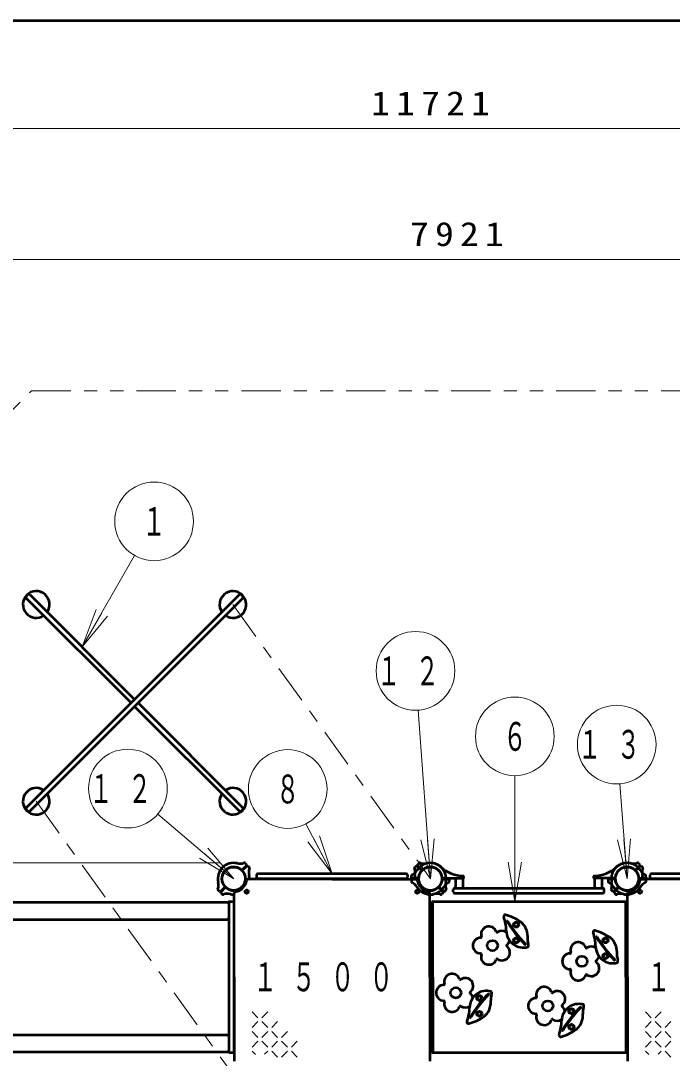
# Model space of a CAD drawing. Units: millimetres on the paper, scale 1:50. Extents: x -385 to 0, y -594 to 267.
# Drawn here: x -244.8 to -195.2, y 187.9 to 267 of the extents above; entities that cross this region are included whole.
import ezdxf
from ezdxf.enums import TextEntityAlignment as Align

# ---------------------------------------------------------------- set-up
doc = ezdxf.new("R2010")
doc.units = ezdxf.units.MM
doc.linetypes.add('USER2', pattern=[6, 3, -1, 1, -1])
doc.linetypes.add('USER3', pattern=[8, 3, -1, 1, -1, 1, -1])
doc.layers.add('LY_1', color=140, linetype='Continuous', lineweight=50)
doc.styles.add('ＭＳ ゴシック', font='')
doc.styles.get('ＭＳ ゴシック').set_extended_font_data('MS Gothic')

msp = doc.modelspace()

# ---------------------------------------------------------------- linework, layer by layer
at = {"layer": 'LY_1', "color": 7}
msp.add_line((0, 267), (-385, 267), dxfattribs=at)
at = {"layer": 'LY_1', "color": 7, "lineweight": 13}
for p, q in [((-330.985, 258.797), (-96.555, 258.797)), ((-290.985, 248.797), (-132.555, 248.797)), ((-240.155, 219.26), (-236.163, 226.233)), ((-240.155, 219.26), (-239.099, 222.112)), ((-240.155, 219.26), (-238.665, 221.864)), ((-238.231, 221.615), (-240.155, 219.26)), ((-213.605, 201.596), (-214.525, 214.447)), ((-207.159, 199.846), (-207.159, 209.446)), ((-198.605, 201.596), (-199.163, 208.828)), ((-228.605, 201.596), (-234.389, 206.521)), ((-221.105, 201.976), (-223.091, 205.773)), ((-222.053, 204.866), (-221.105, 201.976)), ((-221.105, 201.976), (-222.939, 204.403)), ((-221.105, 201.976), (-222.496, 204.635)), ((-213.605, 201.596), (-214.318, 204.553)), ((-213.605, 201.596), (-213.819, 204.589)), ((-213.321, 204.624), (-213.605, 201.596)), ((-198.605, 201.596), (-199.334, 204.549)), ((-198.605, 201.596), (-198.836, 204.588)), ((-198.337, 204.626), (-198.605, 201.596)), ((-228.605, 201.596), (-230.889, 203.541)), ((-230.565, 203.922), (-228.605, 201.596)), ((-229.605, 202.796), (-341.985, 202.796)), ((-229.605, 202.796), (-341.985, 202.796)), ((-228.605, 201.596), (-231.214, 203.16)), ((-207.159, 199.846), (-207.659, 202.846)), ((-206.659, 202.846), (-207.159, 199.846)), ((-207.159, 199.846), (-207.159, 202.846)), ((-228.985, 199.696), (-228.985, 188.496)), ((-226.753, 190.999), (-227.203, 191.449)), ((-226.003, 191.449), (-226.453, 190.999)), ((-196.753, 190.999), (-197.203, 191.449)), ((-196.003, 191.449), (-196.453, 190.999)), ((-226.753, 190.699), (-227.203, 190.249)), ((-226.003, 190.249), (-226.453, 190.699)), ((-225.253, 190.699), (-225.703, 190.249)), ((-196.753, 190.699), (-197.203, 190.249)), ((-196.003, 190.249), (-196.453, 190.699)), ((-195.253, 190.699), (-195.703, 190.249)), ((-226.753, 189.499), (-227.203, 189.949)), ((-226.003, 189.949), (-226.453, 189.499)), ((-225.253, 189.499), (-225.703, 189.949)), ((-224.503, 189.949), (-224.953, 189.499)), ((-196.753, 189.499), (-197.203, 189.949)), ((-196.003, 189.949), (-196.453, 189.499)), ((-195.253, 189.499), (-195.703, 189.949)), ((-226.753, 189.199), (-227.203, 188.749)), ((-226.003, 188.749), (-226.453, 189.199)), ((-225.253, 189.199), (-225.703, 188.749)), ((-224.503, 188.749), (-224.953, 189.199)), ((-223.753, 189.199), (-224.203, 188.749)), ((-196.753, 189.199), (-197.203, 188.749)), ((-196.003, 188.749), (-196.453, 189.199)), ((-195.253, 189.199), (-195.703, 188.749)), ((-226.936, 188.181), (-227.203, 188.449)), ((-226.003, 188.449), (-226.242, 188.209)), ((-225.253, 187.999), (-225.703, 188.449)), ((-224.503, 188.449), (-224.953, 187.999)), ((-223.753, 187.999), (-224.203, 188.449)), ((-196.936, 188.181), (-197.203, 188.449)), ((-196.003, 188.449), (-196.242, 188.209)), ((-195.253, 187.999), (-195.703, 188.449))]:
    msp.add_line(p, q, dxfattribs=at)
at = {"layer": 'LY_1', "color": 7, "linetype": 'USER3', "lineweight": 13}
for p, q in [((-247.014, 235.796), (-244.013, 238.797)), ((-244.013, 238.797), (-138.197, 238.797))]:
    msp.add_line(p, q, dxfattribs=at)
at = {"layer": 'LY_1'}
for p, q in [((-244.419, 223.128), (-244.292, 223.255)), ((-244.419, 207.006), (-228.17, 223.255)), ((-244.151, 223.255), (-236.16, 215.265)), ((-228.029, 223.255), (-227.901, 223.128)), ((-244.419, 222.987), (-236.429, 214.996)), ((-244.151, 206.737), (-227.901, 222.987)), ((-236.16, 214.728), (-228.17, 206.737)), ((-235.892, 214.996), (-227.901, 207.006)), ((-244.292, 206.737), (-244.419, 206.865)), ((-227.901, 206.865), (-228.029, 206.737)), ((-229.3, 202.575), (-229.303, 202.577)), ((-227.963, 202.28), (-227.63, 202.614)), ((-227.921, 202.238), (-227.588, 202.571)), ((-227.631, 202.671), (-227.746, 202.778)), ((-227.53, 202.57), (-227.423, 202.455)), ((-214.68, 202.57), (-214.787, 202.455)), ((-214.289, 202.238), (-214.622, 202.571)), ((-214.247, 202.28), (-214.58, 202.614)), ((-214.579, 202.671), (-214.464, 202.778)), ((-212.91, 202.575), (-212.908, 202.577)), ((-199.3, 202.575), (-199.303, 202.577)), ((-197.963, 202.28), (-197.63, 202.614)), ((-197.921, 202.238), (-197.588, 202.571)), ((-197.631, 202.671), (-197.746, 202.778)), ((-197.53, 202.57), (-197.423, 202.455)), ((-229.583, 202.292), (-229.585, 202.294)), ((-226.855, 201.876), (-226.855, 201.696)), ((-215.455, 201.976), (-226.755, 201.976)), ((-215.355, 201.876), (-215.355, 201.696)), ((-215.054, 201.668), (-215.049, 201.813)), ((-212.627, 202.292), (-212.625, 202.294)), ((-211.056, 201.669), (-211.062, 201.773)), ((-201.154, 201.669), (-201.148, 201.773)), ((-199.583, 202.292), (-199.585, 202.294)), ((-197.157, 201.668), (-197.162, 201.813)), ((-196.855, 201.876), (-196.855, 201.696)), ((-185.455, 201.976), (-196.755, 201.976)), ((-229.289, 200.955), (-229.622, 200.622)), ((-229.247, 200.912), (-229.58, 200.579)), ((-221.105, 201.566), (-227.513, 201.566)), ((-215.455, 201.596), (-226.755, 201.596)), ((-221.105, 201.566), (-214.697, 201.566)), ((-215.054, 201.525), (-215.048, 201.368)), ((-214.543, 201.626), (-215.014, 201.626)), ((-214.543, 201.566), (-215.014, 201.566)), ((-212.963, 200.912), (-212.63, 200.579)), ((-212.921, 200.955), (-212.588, 200.622)), ((-212.668, 201.626), (-211.096, 201.626)), ((-212.668, 201.566), (-212.197, 201.566)), ((-212.157, 201.525), (-212.162, 201.38)), ((-211.677, 201.626), (-211.677, 200.866)), ((-211.133, 201.626), (-211.133, 200.866)), ((-199.543, 201.626), (-201.114, 201.626)), ((-201.077, 201.626), (-201.077, 200.866)), ((-200.533, 201.626), (-200.533, 200.866)), ((-200.054, 201.525), (-200.049, 201.38)), ((-199.543, 201.566), (-200.014, 201.566)), ((-199.289, 200.955), (-199.622, 200.622)), ((-199.247, 200.912), (-199.58, 200.579)), ((-197.668, 201.626), (-197.197, 201.626)), ((-197.668, 201.566), (-197.197, 201.566)), ((-191.105, 201.566), (-197.513, 201.566)), ((-197.157, 201.525), (-197.162, 201.368)), ((-185.455, 201.596), (-196.755, 201.596)), ((-229.68, 200.623), (-229.779, 200.729)), ((-229.579, 200.522), (-229.472, 200.422)), ((-228.575, 194.096), (-228.575, 200.504)), ((-213.805, 200.413), (-213.805, 200.41)), ((-213.635, 194.096), (-213.635, 200.504)), ((-213.405, 200.413), (-213.405, 200.41)), ((-212.631, 200.522), (-212.738, 200.422)), ((-212.53, 200.623), (-212.431, 200.729)), ((-211.855, 200.586), (-211.855, 200.766)), ((-211.755, 200.866), (-200.455, 200.866)), ((-211.755, 200.486), (-200.455, 200.486)), ((-200.355, 200.586), (-200.355, 200.766)), ((-199.68, 200.623), (-199.779, 200.729)), ((-199.579, 200.522), (-199.472, 200.422)), ((-198.805, 200.413), (-198.805, 200.41)), ((-198.575, 194.096), (-198.575, 200.504)), ((-198.405, 200.413), (-198.405, 200.41)), ((-290.335, 199.796), (-229.085, 199.796)), ((-228.985, 199.786), (-228.985, 188.406)), ((-228.925, 199.846), (-228.665, 199.846)), ((-228.605, 199.786), (-228.605, 188.406)), ((-213.605, 199.746), (-213.515, 199.746)), ((-213.605, 194.096), (-213.605, 199.746)), ((-213.515, 194.096), (-213.515, 199.746)), ((-213.501, 194.096), (-213.501, 199.846)), ((-213.501, 199.846), (-198.556, 199.846)), ((-213.408, 194.096), (-213.408, 199.846)), ((-198.695, 199.846), (-198.605, 199.846)), ((-198.605, 199.746), (-198.695, 199.746)), ((-198.695, 194.096), (-198.695, 199.746)), ((-198.605, 194.096), (-198.605, 199.746)), ((-198.556, 194.096), (-198.556, 199.846)), ((-290.335, 198.496), (-229.085, 198.496)), ((-228.575, 194.096), (-228.575, 187.689)), ((-213.635, 194.096), (-213.635, 187.689)), ((-213.605, 194.096), (-213.605, 188.446)), ((-213.515, 194.096), (-213.515, 188.446)), ((-213.501, 194.096), (-213.501, 188.346)), ((-213.408, 194.096), (-213.408, 188.346)), ((-198.695, 194.096), (-198.695, 188.446)), ((-198.605, 194.096), (-198.605, 188.446)), ((-198.575, 194.096), (-198.575, 187.689)), ((-198.556, 194.096), (-198.556, 188.346)), ((-290.335, 189.696), (-229.085, 189.696)), ((-290.335, 188.396), (-229.085, 188.396)), ((-228.925, 188.346), (-228.665, 188.346)), ((-213.605, 188.446), (-213.515, 188.446)), ((-213.501, 188.346), (-198.556, 188.346)), ((-198.695, 188.346), (-198.605, 188.346))]:
    msp.add_line(p, q, dxfattribs=at)
at = {"layer": 'LY_1', "color": 7, "linetype": 'USER2', "lineweight": 13}
for p, q in [((-228.66, 222.496), (-213.605, 201.596)), ((-243.66, 207.496), (-228.605, 186.596))]:
    msp.add_line(p, q, dxfattribs=at)
at = {"layer": 'LY_1', "color": 7, "lineweight": 13}
for centre in [(-234.672, 228.837), (-214.739, 217.439), (-207.159, 212.446), (-199.394, 211.819), (-236.674, 208.466), (-224.482, 208.432)]:
    msp.add_circle(centre, 3, dxfattribs=at)
at = {"layer": 'LY_1'}
for centre, radius in [((-228.605, 201.596), 0.891), ((-213.605, 201.596), 0.891), ((-198.605, 201.596), 0.891), ((-227.615, 200.606), 0.13), ((-214.595, 200.606), 0.13), ((-197.615, 200.606), 0.13), ((-207.065, 198.096), 0.2), ((-207.065, 198.096), 0.16), ((-207.065, 196.896), 0.2), ((-207.065, 196.896), 0.16), ((-200.247, 196.896), 0.2), ((-200.247, 196.896), 0.16), ((-208.865, 196.496), 0.4), ((-202.047, 195.296), 0.4), ((-200.247, 195.696), 0.2), ((-200.247, 195.696), 0.16), ((-211.665, 192.896), 0.4), ((-209.865, 192.496), 0.2), ((-209.865, 192.496), 0.16), ((-204.647, 191.896), 0.4), ((-209.865, 191.296), 0.2), ((-209.865, 191.296), 0.16), ((-202.847, 191.496), 0.2), ((-202.847, 191.496), 0.16), ((-202.847, 190.296), 0.2), ((-202.847, 190.296), 0.16)]:
    msp.add_circle(centre, radius, dxfattribs=at)
for centre, radius, start, end in [((-243.66, 222.496), 1.016, 325.77822, 304.22178), ((-244.349, 223.057), 0.1, 135, 225), ((-244.221, 223.185), 0.1, 45, 135), ((-228.66, 222.496), 1.016, 235.77822, 214.22178), ((-228.099, 223.185), 0.1, 45, 135), ((-227.972, 223.057), 0.1, 315, 45), ((-243.66, 207.496), 1.016, 55.77822, 34.22178), ((-228.66, 207.496), 1.016, 145.77822, 124.22178), ((-244.349, 206.935), 0.1, 135, 225), ((-244.221, 206.808), 0.1, 225, 315), ((-228.099, 206.808), 0.1, 225, 315), ((-227.972, 206.935), 0.1, 315, 45), ((-228.605, 201.596), 1.22, 126.37307, 135), ((-228.605, 201.596), 1.2, 77.72719, 135), ((-229.317, 202.563), 0.02, 45, 126.37307), ((-228.605, 201.596), 0.9, 49.27066, 135), ((-228.137, 203.746), 1, 257.72719, 287.54116), ((-227.806, 202.697), 0.1, 47, 107.54116), ((-227.659, 202.642), 0.04, 315, 47), ((-227.56, 202.543), 0.04, 43, 135), ((-214.651, 202.543), 0.04, 45, 137), ((-213.605, 201.596), 1.2, 90, 147.27281), ((-214.552, 202.642), 0.04, 133, 225), ((-213.605, 201.596), 0.9, 90, 175.72934), ((-214.404, 202.697), 0.1, 72.45884, 133), ((-214.073, 203.746), 1, 252.45884, 282.27281), ((-213.605, 201.596), 0.9, 45, 130.72934), ((-213.605, 201.596), 1.2, 45, 102.27281), ((-213.605, 201.596), 1.2, 47.78276, 90), ((-213.605, 201.596), 0.9, 4.27066, 90), ((-212.893, 202.563), 0.02, 53.62693, 135), ((-213.605, 201.596), 1.22, 45, 53.62693), ((-211.052, 204.411), 2.6, 227.78276, 268.91585), ((-201.159, 204.411), 2.6, 271.08415, 312.21724), ((-198.605, 201.596), 0.9, 90, 175.72934), ((-198.605, 201.596), 1.22, 126.37307, 135), ((-198.605, 201.596), 1.2, 77.72719, 135), ((-198.605, 201.596), 1.2, 90, 132.21724), ((-199.317, 202.563), 0.02, 45, 126.37307), ((-198.605, 201.596), 0.9, 49.27066, 135), ((-198.605, 201.596), 1.2, 32.7272, 90), ((-198.605, 201.596), 0.9, 4.27066, 90), ((-198.137, 203.746), 1, 257.72719, 287.54116), ((-197.806, 202.697), 0.1, 47, 107.54116), ((-197.659, 202.642), 0.04, 315, 47), ((-197.56, 202.543), 0.04, 43, 135), ((-228.605, 201.596), 1.2, 135, 192.27281), ((-229.571, 202.308), 0.02, 143.62693, 225), ((-228.605, 201.596), 1.22, 135, 143.62693), ((-228.605, 201.596), 0.9, 135, 220.72934), ((-227.992, 202.309), 0.04, 229.27066, 315), ((-228.605, 201.596), 0.9, 315, 40.72934), ((-227.893, 202.21), 0.04, 135, 220.72934), ((-226.455, 202.064), 1, 162.45884, 192.27281), ((-228.605, 201.596), 1.2, 358.56746, 12.27281), ((-227.504, 202.396), 0.1, 342.45884, 43), ((-226.755, 201.876), 0.1, 90, 180), ((-226.755, 201.696), 0.1, 180, 270), ((-215.455, 201.876), 0.1, 0, 90), ((-215.455, 201.696), 0.1, 270, 0), ((-214.949, 201.81), 0.1, 117.45884, 178), ((-214.949, 201.81), 0.1, 117.45884, 178), ((-215.456, 202.786), 1, 297.45884, 327.27281), ((-214.706, 202.396), 0.1, 137, 197.54116), ((-213.605, 201.596), 1.2, 167.72719, 181.43254), ((-215.755, 202.064), 1, 347.72719, 17.54116), ((-213.605, 201.596), 0.9, 139.27066, 225), ((-214.317, 202.21), 0.04, 319.27066, 45), ((-214.218, 202.309), 0.04, 225, 310.72934), ((-213.605, 201.596), 0.9, 319.27066, 45), ((-213.605, 201.596), 1.2, 347.72719, 45), ((-213.605, 201.596), 1.22, 36.37307, 45), ((-212.639, 202.308), 0.02, 315, 36.37307), ((-211.102, 201.771), 0.04, 3, 88.91585), ((-201.109, 201.771), 0.04, 91.08415, 177), ((-198.605, 201.596), 1.2, 135, 192.27281), ((-199.571, 202.308), 0.02, 143.62693, 225), ((-198.605, 201.596), 1.22, 135, 143.62693), ((-198.605, 201.596), 0.9, 135, 220.72934), ((-197.992, 202.309), 0.04, 229.27066, 315), ((-198.605, 201.596), 0.9, 315, 40.72934), ((-197.893, 202.21), 0.04, 135, 220.72934), ((-196.754, 202.786), 1, 212.72719, 242.54116), ((-196.455, 202.064), 1, 162.45884, 192.27281), ((-198.605, 201.596), 1.2, 358.56746, 12.27281), ((-197.504, 202.396), 0.1, 342.45884, 43), ((-197.262, 201.81), 0.1, 2, 62.54116), ((-197.262, 201.81), 0.1, 2, 62.54116), ((-196.755, 201.876), 0.1, 90, 180), ((-196.755, 201.696), 0.1, 180, 270), ((-230.755, 201.129), 1, 342.45884, 12.27281), ((-229.317, 200.983), 0.04, 315, 40.72934), ((-229.218, 200.884), 0.04, 49.27066, 135), ((-228.605, 201.596), 0.9, 229.27066, 315), ((-228.605, 201.596), 1, 276.78718, 353.21282), ((-227.513, 201.466), 0.1, 90, 173.21282), ((-215.014, 201.666), 0.04, 178, 270), ((-215.014, 201.526), 0.04, 90, 182), ((-214.949, 201.383), 0.1, 182, 242.54116), ((-215.456, 200.407), 1, 32.7272, 62.54116), ((-214.697, 201.466), 0.1, 6.78718, 90), ((-213.605, 201.596), 1.2, 212.72719, 270), ((-213.605, 201.596), 1, 186.78718, 263.21282), ((-214.543, 201.666), 0.04, 270, 355.72934), ((-214.543, 201.526), 0.04, 4.27066, 90), ((-213.605, 201.596), 0.9, 184.27066, 270), ((-213.605, 201.596), 0.9, 225, 310.72934), ((-213.605, 201.596), 0.9, 270, 355.72934), ((-213.605, 201.596), 1.2, 270, 327.27281), ((-212.992, 200.884), 0.04, 45, 130.72934), ((-212.893, 200.983), 0.04, 139.27066, 225), ((-212.668, 201.666), 0.04, 184.27066, 270), ((-212.668, 201.526), 0.04, 90, 175.72934), ((-211.754, 200.407), 1, 117.45884, 147.27281), ((-211.455, 201.129), 1, 167.72719, 197.54116), ((-212.262, 201.383), 0.1, 297.45884, 358), ((-212.197, 201.526), 0.04, 358, 90), ((-211.096, 201.666), 0.04, 270, 3), ((-201.114, 201.666), 0.04, 177, 270), ((-200.014, 201.526), 0.04, 90, 182), ((-199.949, 201.383), 0.1, 182, 242.54116), ((-200.456, 200.407), 1, 32.7272, 62.54116), ((-200.755, 201.129), 1, 342.45884, 12.27281), ((-198.605, 201.596), 1.2, 212.72719, 270), ((-199.543, 201.666), 0.04, 270, 355.72934), ((-199.543, 201.526), 0.04, 4.27066, 90), ((-198.605, 201.596), 0.9, 184.27066, 270), ((-199.317, 200.983), 0.04, 315, 40.72934), ((-199.218, 200.884), 0.04, 49.27066, 135), ((-198.605, 201.596), 0.9, 229.27066, 315), ((-198.605, 201.596), 0.9, 270, 355.72934), ((-198.605, 201.596), 1.2, 270, 327.27281), ((-198.605, 201.596), 1, 276.78718, 353.21282), ((-197.668, 201.666), 0.04, 184.27066, 270), ((-197.668, 201.526), 0.04, 90, 175.72934), ((-197.513, 201.466), 0.1, 90, 173.21282), ((-196.754, 200.407), 1, 117.45884, 147.27281), ((-197.262, 201.383), 0.1, 297.45884, 358), ((-197.197, 201.666), 0.04, 270, 2), ((-197.197, 201.526), 0.04, 358, 90), ((-229.706, 200.797), 0.1, 162.45884, 223), ((-229.651, 200.65), 0.04, 223, 315), ((-229.552, 200.551), 0.04, 135, 227), ((-229.404, 200.496), 0.1, 227, 287.54116), ((-229.073, 199.447), 1, 77.72719, 107.54116), ((-228.605, 201.596), 1.2, 257.72719, 271.43254), ((-228.475, 200.504), 0.1, 96.78718, 180), ((-213.785, 200.41), 0.02, 180, 261.37307), ((-213.605, 201.596), 1.22, 261.37307, 270), ((-213.735, 200.504), 0.1, 0, 83.21282), ((-213.605, 201.596), 1.2, 268.56746, 282.27281), ((-213.605, 201.596), 1.22, 270, 278.62693), ((-213.425, 200.41), 0.02, 278.62693, 0), ((-213.137, 199.447), 1, 72.45884, 102.27281), ((-212.806, 200.496), 0.1, 252.45884, 313), ((-212.659, 200.551), 0.04, 313, 45), ((-212.56, 200.65), 0.04, 225, 317), ((-212.504, 200.797), 0.1, 317, 17.54116), ((-211.755, 200.766), 0.1, 90, 180), ((-211.755, 200.586), 0.1, 180, 270), ((-200.455, 200.766), 0.1, 0, 90), ((-200.455, 200.586), 0.1, 270, 0), ((-199.706, 200.797), 0.1, 162.45884, 223), ((-199.651, 200.65), 0.04, 223, 315), ((-199.552, 200.551), 0.04, 135, 227), ((-199.404, 200.496), 0.1, 227, 287.54116), ((-199.073, 199.447), 1, 77.72719, 107.54116), ((-198.605, 201.596), 1.2, 257.72719, 271.43254), ((-198.785, 200.41), 0.02, 180, 261.37307), ((-198.605, 201.596), 1.22, 261.37307, 270), ((-198.605, 201.596), 1.22, 270, 278.62693), ((-198.475, 200.504), 0.1, 96.78718, 180), ((-198.425, 200.41), 0.02, 278.62693, 0), ((-229.085, 199.696), 0.1, 0, 90), ((-228.925, 199.786), 0.06, 90, 180), ((-228.665, 199.786), 0.06, 0, 90), ((-229.085, 198.596), 0.1, 270, 0), ((-207.898, 198.729), 0.117, 75.01578, 200.63651), ((-210.815, 197.63), 3, 0.21518, 20.63651), ((-208.798, 195.365), 3.6, 54.7164, 75.01578), ((-209.143, 197.352), 0.6, 18.72399, 197.27601), ((-207.734, 198.343), 0.03, 31.74244, 211.74244), ((-199.23, 203.604), 10.03, 211.74244, 224.38537), ((-199.23, 203.604), 9.97, 211.74244, 224.38537), ((-207.412, 197.324), 1.2, 10.12397, 54.7164), ((-209.765, 196.496), 0.6, 90.72399, 269.27601), ((-209.773, 197.156), 0.06, 270.72399, 17.27601), ((-208.518, 197.564), 0.06, 198.72399, 305.27601), ((-208.137, 197.025), 0.6, 56.94568, 125.27601), ((-206.515, 197.646), 1.3, 180.21518, 285.87557), ((-210.168, 196.832), 4, 359.58981, 10.12397), ((-201.08, 197.529), 0.117, 75.01578, 200.63651), ((-203.997, 196.43), 3, 0.21518, 20.63651), ((-201.98, 194.165), 3.6, 54.7164, 75.01578), ((-200.916, 197.143), 0.03, 31.74244, 211.74244), ((-192.412, 202.404), 10.03, 211.74244, 224.38537), ((-192.412, 202.404), 9.97, 211.74244, 224.38537), ((-200.594, 196.124), 1.2, 10.12397, 54.7164), ((-208.137, 195.967), 0.6, 234.72399, 53.27601), ((-207.742, 196.496), 0.06, 126.72399, 233.27601), ((-208.137, 197.025), 0.6, 306.72399, 344.95638), ((-206.377, 196.609), 0.03, 224.38537, 44.38537), ((-205.568, 196.799), 0.6, 179.58981, 198.7742), ((-206.176, 196.454), 0.06, 285.87557, 356.07105), ((-206.515, 196.477), 0.4, 356.07105, 18.7742), ((-202.325, 196.152), 0.6, 18.72399, 197.27601), ((-201.7, 196.364), 0.06, 198.72399, 305.27601), ((-201.319, 195.825), 0.6, 56.94568, 125.27601), ((-199.697, 196.446), 1.3, 180.21518, 285.87557), ((-203.35, 195.632), 4, 359.58981, 10.12397), ((-209.773, 195.836), 0.06, 342.72399, 89.27601), ((-209.143, 195.64), 0.6, 162.72399, 341.27601), ((-208.518, 195.429), 0.06, 54.72399, 161.27601), ((-202.947, 195.296), 0.6, 90.72399, 269.27601), ((-202.956, 195.956), 0.06, 270.72399, 17.27601), ((-201.319, 195.825), 0.6, 306.72399, 344.95638), ((-199.559, 195.409), 0.03, 224.38537, 44.38537), ((-198.75, 195.599), 0.6, 179.58981, 198.7742), ((-199.697, 195.277), 0.4, 356.07105, 18.7742), ((-202.956, 194.636), 0.06, 342.72399, 89.27601), ((-202.325, 194.44), 0.6, 162.72399, 341.27601), ((-201.319, 194.767), 0.6, 234.72399, 53.27601), ((-200.924, 195.296), 0.06, 126.72399, 233.27601), ((-199.358, 195.254), 0.06, 285.87557, 356.07105), ((-211.943, 193.752), 0.6, 18.72399, 197.27601), ((-211.318, 193.964), 0.06, 198.72399, 305.27601), ((-210.937, 193.425), 0.6, 306.72399, 125.27601), ((-201.7, 194.229), 0.06, 54.72399, 161.27601), ((-212.565, 192.896), 0.6, 90.72399, 269.27601), ((-212.573, 193.556), 0.06, 270.72399, 17.27601), ((-209.315, 191.746), 1.3, 74.12443, 179.78482), ((-208.976, 192.939), 0.06, 3.92895, 74.12443), ((-204.925, 192.752), 0.6, 18.72399, 197.27601), ((-203.919, 192.425), 0.6, 306.72399, 125.27601), ((-212.573, 192.236), 0.06, 342.72399, 89.27601), ((-211.943, 192.04), 0.6, 162.72399, 341.27601), ((-210.542, 192.896), 0.06, 126.72399, 233.27601), ((-210.937, 192.367), 0.6, 15.04362, 53.27601), ((-202.03, 185.789), 10.03, 135.61463, 148.25756), ((-202.03, 185.789), 9.97, 135.61463, 148.25756), ((-209.177, 192.784), 0.03, 315.61463, 135.61463), ((-212.968, 192.561), 4, 349.87603, 0.41019), ((-208.368, 192.594), 0.6, 161.2258, 180.41019), ((-209.315, 192.916), 0.4, 341.2258, 3.92895), ((-205.547, 191.896), 0.6, 90.72399, 269.27601), ((-205.556, 192.556), 0.06, 270.72399, 17.27601), ((-204.3, 192.964), 0.06, 198.72399, 305.27601), ((-211.318, 191.829), 0.06, 54.72399, 161.27601), ((-210.937, 192.367), 0.6, 234.72399, 303.05432), ((-213.615, 191.763), 3, 339.36349, 359.78482), ((-210.212, 192.069), 1.2, 305.2836, 349.87603), ((-202.297, 190.746), 1.3, 74.12443, 179.78482), ((-203.524, 191.896), 0.06, 126.72399, 233.27601), ((-203.919, 191.367), 0.6, 15.04362, 53.27601), ((-195.012, 184.789), 10.03, 135.61463, 148.25756), ((-195.012, 184.789), 9.97, 135.61463, 148.25756), ((-202.159, 191.784), 0.03, 315.61463, 135.61463), ((-205.95, 191.561), 4, 349.87603, 0.41019), ((-201.35, 191.594), 0.6, 161.2258, 180.41019), ((-201.958, 191.939), 0.06, 3.92895, 74.12443), ((-202.297, 191.916), 0.4, 341.2258, 3.92895), ((-210.698, 190.664), 0.117, 159.36349, 284.98422), ((-211.598, 194.028), 3.6, 284.98422, 305.2836), ((-210.534, 191.05), 0.03, 148.25756, 328.25756), ((-205.556, 191.236), 0.06, 342.72399, 89.27601), ((-204.925, 191.04), 0.6, 162.72399, 341.27601), ((-204.3, 190.829), 0.06, 54.72399, 161.27601), ((-203.919, 191.367), 0.6, 234.72399, 303.05432), ((-206.597, 190.763), 3, 339.36349, 359.78482), ((-203.194, 191.069), 1.2, 305.2836, 349.87603), ((-204.58, 193.028), 3.6, 284.98422, 305.2836), ((-203.516, 190.05), 0.03, 148.25756, 328.25756), ((-229.085, 189.596), 0.1, 0, 90), ((-203.68, 189.664), 0.117, 159.36349, 284.98422), ((-229.085, 188.496), 0.1, 270, 0), ((-228.925, 188.406), 0.06, 180, 270), ((-228.665, 188.406), 0.06, 270, 0)]:
    msp.add_arc(centre, radius, start, end, dxfattribs=at)

# ---------------------------------------------------------------- texts
at = {"layer": 'LY_1', "color": 7, "style": 'ＭＳ ゴシック', "width": 0.6}
for s, p in [('１', (-234.672, 228.837)), ('６', (-207.159, 212.446)), ('８', (-224.482, 208.432))]:
    msp.add_text(s, height=2.199, dxfattribs=at).set_placement(p, align=Align.MIDDLE_CENTER)
at = {"layer": 'LY_1', "color": 7, "style": 'ＭＳ ゴシック'}
for s, insert, char_height, attachment_point in [('\\T1.33;\\W1.15;11721', (-213.353, 259.797), 1.833, 8), ('\\T1.33;\\W1.15;7921', (-211.342, 249.797), 1.833, 8), ('\\T1.64;\\W0.6;１２', (-214.739, 217.439), 2.199, 5), ('\\T1.64;\\W0.6;１３', (-199.394, 211.819), 2.199, 5), ('\\T1.64;\\W0.6;１２', (-236.674, 208.466), 2.199, 5), ('\\T1.64;\\W0.6;１５００', (-227.105, 194.096), 2.199, 4), ('\\T1.64;\\W0.6;１０００', (-197.105, 194.096), 2.199, 4)]:
    msp.add_mtext(s, dxfattribs=dict(at, insert=insert, char_height=char_height, attachment_point=attachment_point))

doc.saveas('drawing.dxf')
